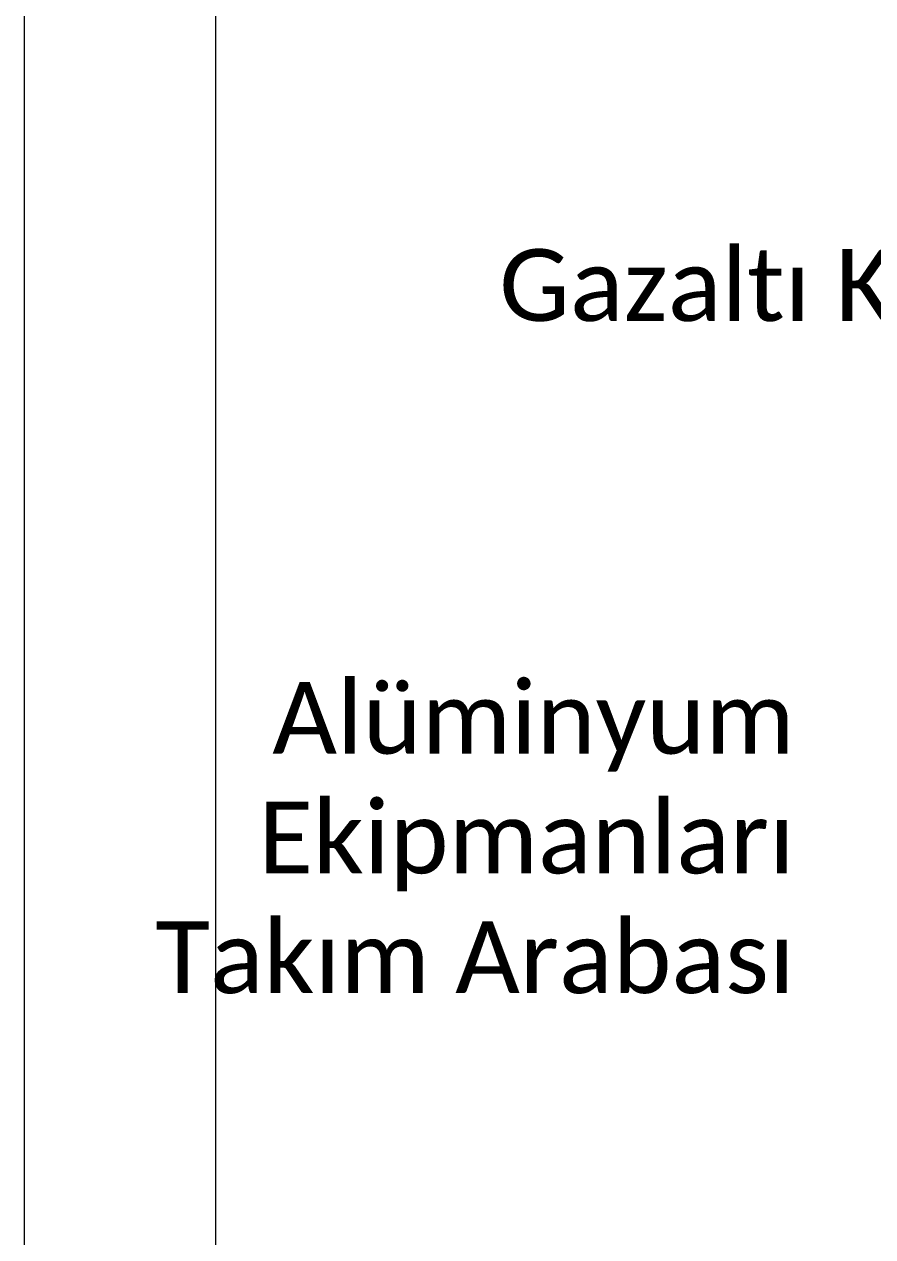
# Model space of a CAD drawing. Header units: metres. Extents: x -13933 to 152404, y -7861 to 21912.
# Drawn here: x 860 to 1037.1, y 3667.5 to 3920.8 of the extents above; entities that cross this region are included whole.
import ezdxf

# ---------------------------------------------------------------- set-up
doc = ezdxf.new("R2010")
doc.units = ezdxf.units.M
doc.header["$LTSCALE"] = 100
doc.header["$MEASUREMENT"] = 0
doc.layers.get('0').update_dxf_attribs({"color": 9, "lineweight": 9})
doc.layers.add('01', color=9, linetype='Continuous', lineweight=9)
doc.styles.add('MuuM_TEXT-STANDART', font='ARIALN.TTF')

# ---------------------------------------------------------------- blocks, each defined once
blk = doc.blocks.new('2.bod.sitatik')
at = {"layer": '01'}
blk.add_lwpolyline([(859.9999957124273, -6150.00000430597), (899.9999957124273, -6150.00000430597), (899.9999957124273, -6150.00000430597), (899.9999957124273, -6150.00000430597), (899.9999957123946, -5400.00000430597), (1169.999995712395, -5400.00000430597), (1169.999995712395, -5950.00000430597), (1169.999995712395, -5950.00000430597), (1169.999995712395, -5950.00000430597), (1209.999995712395, -5950.00000430597), (1209.999995712398, -5350.00000430597), (899.9999999999745, -5350.00000430597), (899.9999999999745, -4630.00000430597), (859.9999999999745, -4630.00000430597)], close=True, dxfattribs=at)
blk = doc.blocks.new('2.bod.Mimari')
at = {"char_height": 15, "width": 676.0027285129607, "attachment_point": 3, "style": 'MuuM_TEXT-STANDART'}
for s, insert in [('{\\fCalibri|b0|i0|c162|p34;Çok Yönlü\\PGazalt\\fCalibri|b0|i0|c238|p34;ı\\fCalibri|b0|i0|c162|p34; Kaynak Cihaz\\fCalibri|b0|i0|c238|p34;ı}', (1158.610127223046, -4731.193846153845)), ('{\\fCalibri|b0|i0|c162|p34;Alüminyum\\PEkipmanları\\PTak\\fCalibri|b0|i0|c238|p34;ı\\fCalibri|b0|i0|c162|p34;m Arabas\\fCalibri|b0|i0|c238|p34;ı}', (1020.802069972126, -4846.593305937473))]:
    blk.add_mtext(s, dxfattribs=dict(at, insert=insert))

msp = doc.modelspace()

# ---------------------------------------------------------------- block references
for name in ['2.bod.sitatik', '2.bod.Mimari']:
    msp.add_blockref(name, (2.91038304567337e-11, 8630.000004305968))

doc.saveas('drawing.dxf')
